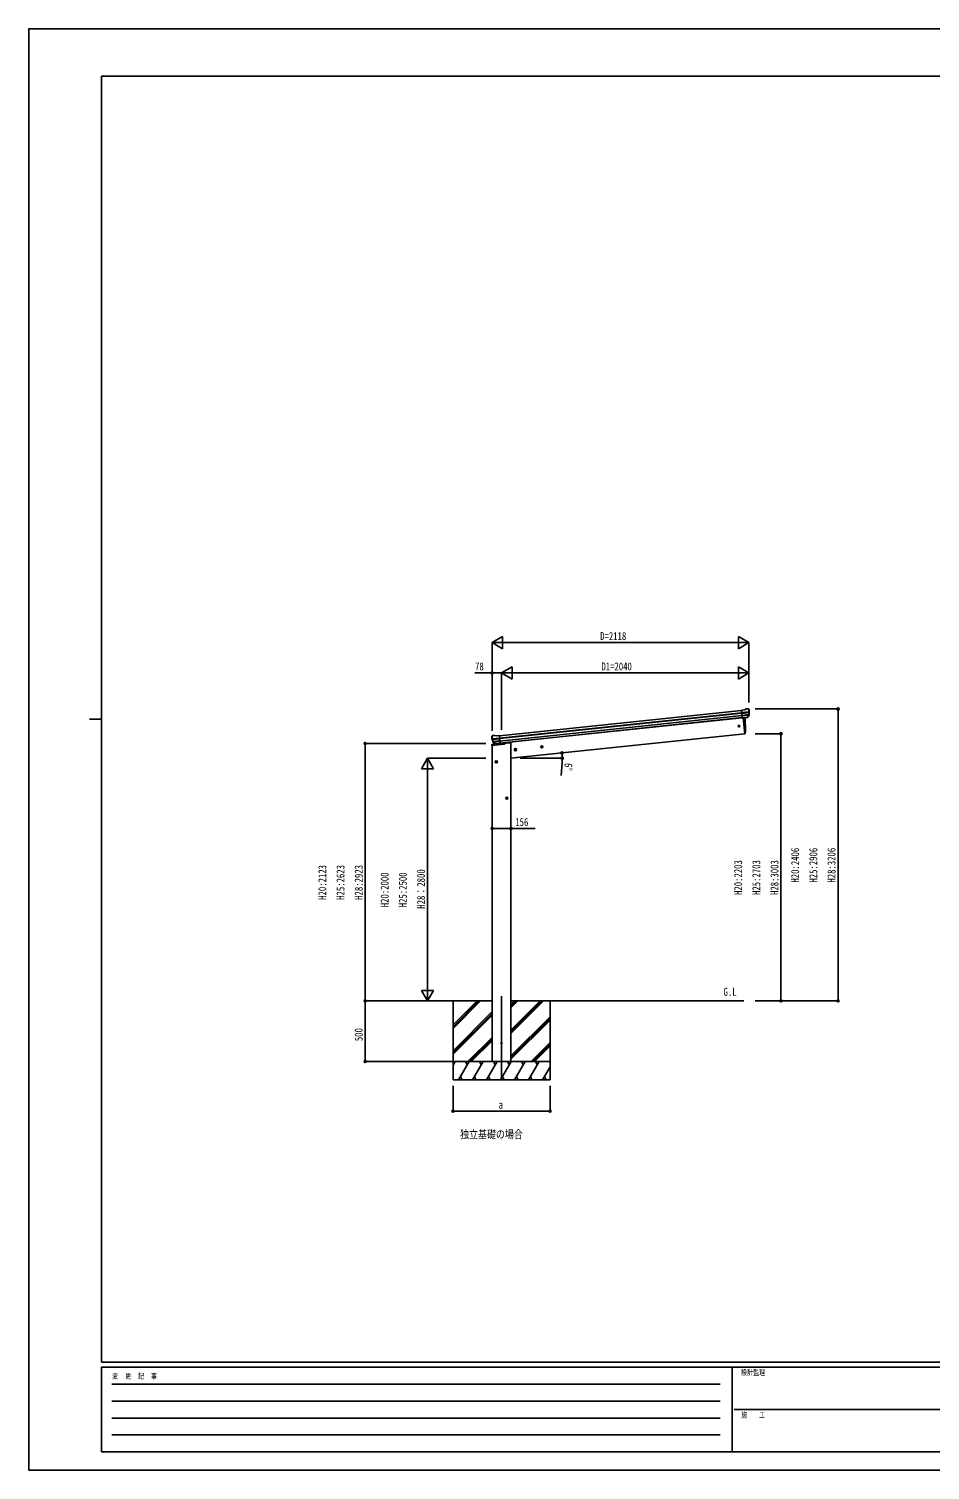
# Model space of a CAD drawing. Units: millimetres, scale not verified. Extents: x -8410 to 8410, y -5940 to 5940.
# Drawn here: x -8410 to -978, y -5940 to 5940 of the extents above; entities that cross this region are included whole.
import ezdxf
from ezdxf.enums import TextEntityAlignment as Align

# ---------------------------------------------------------------- set-up
doc = ezdxf.new("R2010")
doc.units = ezdxf.units.MM
doc.header["$LTSCALE"] = 30
for name, color, linetype in [('0-2_USER1', 3, 'Continuous'), ('0-3_YKK_12', 2, 'Continuous'), ('0-4_YKK_13', 4, 'Continuous'), ('0-5_YKK_A1', 4, 'Continuous'), ('0-6_YKK_D', 6, 'Continuous'), ('0-7_YKK_ZWAK', 7, 'Continuous')]:
    doc.layers.add(name, color=color, linetype=linetype)
doc.styles.add('ＭＳ ゴシック', font='')
doc.styles.get('ＭＳ ゴシック').set_extended_font_data('MS Gothic')

msp = doc.modelspace()

# ---------------------------------------------------------------- linework, layer by layer
at = {"layer": '0-3_YKK_12'}
msp.add_line((-4512.66, -2034.08), (-4512.66, -2727.4), dxfattribs=at)
at = {"layer": '0-4_YKK_13'}
for p, q in [((-2507.85, 327.22), (-2534.38, 324.44)), ((-2527.59, 259.88), (-2534.38, 324.44)), ((-2532.22, 303.91), (-2472.48, 310.19)), ((-2472, 304.32), (-2531.6, 298.05)), ((-2472.84, 287.56), (-2529.87, 281.57)), ((-2474.23, 282.9), (-2529.4, 277.1)), ((-2484.24, 264.67), (-2527.61, 260.11)), ((-2527.59, 259.88), (-2517.65, 260.93)), ((-2521.02, 260.57), (-2507.32, 130.2)), ((-2517.65, 260.93), (-2517.37, 260.87)), ((-2517.37, 260.87), (-2492.04, 263.53)), ((-2492.04, 263.53), (-2491.79, 263.65)), ((-2491.79, 263.65), (-2484.1, 264.46)), ((-2482.79, 266.32), (-2473.34, 284.62)), ((-2481.73, 265.9), (-2471.61, 284.15)), ((-2481.54, 336.02), (-2481.54, 336.02)), ((-2477.87, 334.94), (-2477.87, 334.94)), ((-2477.87, 334.94), (-2473.55, 331.44)), ((-2473.55, 331.44), (-2472.69, 330.74)), ((-2471.3, 327.04), (-2471.61, 328.89)), ((-2507.32, 130.2), (-2505.27, 130.49)), ((-4592.84, 32.17), (-4591.6, 41.58)), ((-4591.83, 32.27), (-4592.84, 32.17)), ((-4592.7, 104.08), (-4592.78, 105.95)), ((-4591.41, 108.84), (-4592.11, 107.98)), ((-4591.83, 32.27), (-4490.31, 42.94)), ((-4590.61, 41.52), (-4591.83, 32.27)), ((-4591.83, 32.27), (-4590.61, 41.52)), ((-4587.91, 113.16), (-4591.41, 108.84)), ((-4590.09, 41.51), (-4591.3, 32.33)), ((-4590.61, 41.52), (-4590.71, 42.45)), ((-4590.71, 42.45), (-4590.61, 41.52)), ((-4485.84, 52.53), (-4590.61, 41.52)), ((-4590.61, 41.52), (-4485.84, 52.53)), ((-4485.84, 52.46), (-4590.09, 41.51)), ((-4589.17, 41.1), (-4589.22, 41.6)), ((-4485.84, 51.96), (-4589.17, 41.1)), ((-4528.3, 94.11), (-4588.04, 87.83)), ((-4587.91, 113.16), (-4587.91, 113.16)), ((-4587.29, 81.99), (-4527.69, 88.26)), ((-4584.56, 114.99), (-4584.55, 114.99)), ((-4569.78, 46.43), (-4583.48, 62.19)), ((-4582.99, 65.78), (-4525.96, 71.77)), ((-4568.84, 47.07), (-4581.89, 63.01)), ((-4580.66, 61.51), (-4525.49, 67.31)), ((-4559.48, 46.32), (-4567.17, 45.52)), ((-4567.08, 45.75), (-4523.7, 50.31)), ((-4559.21, 46.26), (-4559.48, 46.32)), ((-4533.88, 48.92), (-4559.21, 46.26)), ((-4556.98, 111.85), (-4530.46, 114.64)), ((-4533.62, 49.04), (-4533.88, 48.92)), ((-4523.68, 50.09), (-4533.62, 49.04)), ((-4523.68, 50.09), (-4530.46, 114.64)), ((-4520.84, 49.79), (-4520.84, 48.28)), ((-4485.84, 47.92), (-4485.84, 52.53))]:
    msp.add_line(p, q, dxfattribs=at)
for points in [[(-2507.85, 327.22), (-2496.25, 334.19), (-2496.25, 334.19)], [(-2495.02, 334.61), (-2495.02, 334.61), (-2481.54, 336.02)], [(-4590.71, 42.45), (-4485.84, 53.47), (-4485.84, 52.53)], [(-4571.07, 116.4), (-4571.07, 116.4), (-4584.55, 114.99)], [(-4556.98, 111.85), (-4569.78, 116.26), (-4569.78, 116.26)]]:
    msp.add_lwpolyline(points, dxfattribs=at)
for centre, radius in [((-2554.11, 192.75), 6.5), ((-4512.41, -2422.31), 5)]:
    msp.add_circle(centre, radius, dxfattribs=at)
for centre, radius, start, end in [((-3401.92, 170.41), 900, 357.63919, 5.84085), ((-2494.71, 331.62), 3, 96.02369, 120.97631), ((-2484.35, 267.35), 2.99, 285.2717, 331.00739), ((-2481.02, 331.05), 5, 51.04426, 95.95574), ((-2664.86, 305.39), 192.44, 1.4271, 6.57578), ((-2476, 286), 3, 332.69111, 354.20009), ((-2672.2, 305.93), 200.2, 354.20009, 359.53883), ((-2427.21, 312.3), 45.32, 182.67122, 185.64518), ((-2471.81, 302.98), 1.35, 95.1605, 97.91927), ((-2469.21, 304.54), 2.74, 179.02151, 184.43412), ((-2474.24, 285.61), 3, 331, 354.13916), ((-2672.2, 305.93), 202, 354.13916, 6), ((-2505.68, 133.46), 3, 278, 357.63919), ((-4391.8, 125.19), 202, 186, 197.86084), ((-4591.33, 37.93), 3.66, 78.7113, 94.17753), ((-4591.33, 37.93), 3.66, 78.7113, 94.17753), ((-4590.6, 41.45), 1, 96, 172.5), ((-4398.87, 123.14), 192.44, 185.42422, 190.5729), ((-4632.76, 80.48), 45.32, 6.35482, 9.32878), ((-4584.03, 110.01), 5, 96.04426, 140.95574), ((-4590.07, 81.63), 2.74, 7.56588, 12.97849), ((-4587.2, 80.64), 1.35, 94.08073, 96.8395), ((-4391.8, 125.19), 200.2, 192.46117, 197.79991), ((-4581.21, 64.16), 3, 197.86084, 221), ((-4579.57, 64.91), 3, 197.79991, 219.30889), ((-4570.75, 113.42), 3, 71.02369, 95.97631), ((-4567.52, 48.4), 2.99, 220.99261, 266.7283), ((-4490.84, 47.92), 5, 276, 0)]:
    msp.add_arc(centre, radius, start, end, dxfattribs=at)
for centre, major_axis, ratio, start_param, end_param in [((-2484.55, 267.65), (-0.11, 3), 0.642905, 3.24593831, 4.20392797), ((-2484.42, 267.44), (1.66, -2.51), 0.997631, 5.80419048, 5.89294842), ((-2484.49, 267.55), (3.53, -2.11), 0.650902, 5.25614477, 5.32895537), ((-2482.12, 267.9), (1.08, 3.13), 0.040856, 2.11350352, 2.14162489), ((-2473.56, 327.44), (-0.87, 5.91), 0.020485, 0.67143203, 1.56913061), ((-2478.96, 331.96), (5.88, -1.31), 0.24881, 0.46058498, 0.46410383), ((-2474.58, 328.41), (-2.34, 1.9), 0.995767, 3.98597162, 4.71238898), ((-2669.89, 283.98), (-20.92, 199.05), 0.994373, 4.71137894, 4.7277536), ((-4589.78, 106.09), (1.9, 2.34), 0.995767, 1.57079633, 2.29721369), ((-4586.23, 110.47), (-5.48, -2.51), 0.24881, 5.81908147, 5.82260033), ((-4590.57, 104.93), (-0.38, 5.97), 0.020485, 4.7140547, 5.61175327), ((-4389.5, 103.24), (-20.92, 199.05), 0.994373, 1.55543171, 1.57180637), ((-4569.82, 48.48), (-1.71, 2.84), 0.040856, 4.14156042, 4.16968179), ((-4567.39, 48.73), (-0.51, 2.96), 0.642905, 2.07925734, 3.03724699), ((-4567.43, 48.63), (-3.02, -2.79), 0.650902, 0.95422993, 1.02704053), ((-4567.48, 48.51), (-1.1, -2.8), 0.997631, 0.39023689, 0.47899483)]:
    msp.add_ellipse(centre, major_axis=major_axis, ratio=ratio, start_param=start_param, end_param=end_param, dxfattribs=at)
at = {"layer": '0-5_YKK_A1'}
for p, q in [((-4530.25, 112.65), (-2534.17, 322.45)), ((-4528.27, 93.75), (-2532.18, 303.55)), ((-4527.84, 89.58), (-2531.74, 299.37)), ((-4525.74, 69.72), (-2529.65, 279.51)), ((-2527.9, 262.78), (-4523.98, 52.98)), ((-2527.79, 261.78), (-4453.08, 59.43)), ((-2521.02, 260.57), (-2507.32, 130.2)), ((-2507.32, 130.2), (-4434.66, -72.37)), ((-4590.16, -2572.37), (-4590.16, 32.45)), ((-4453.08, 59.43), (-4452.47, 53.63)), ((-4434.66, -2572.31), (-4434.66, 53.63)), ((-4399.23, 6.27), (-4405.3, 1.86)), ((-4405.3, 1.86), (-4404.52, -5.61)), ((-4397.4, -11.14), (-4399.49, 8.75)), ((-4392.37, 3.22), (-4399.23, 6.27)), ((-4169.7, 22.85), (-4189.6, 20.76)), ((-4180.43, 29.26), (-4186.51, 24.85)), ((-4186.51, 24.85), (-4185.72, 17.39)), ((-4185.72, 17.39), (-4178.87, 14.34)), ((-4178.6, 11.86), (-4180.7, 31.75)), ((-4173.58, 26.21), (-4180.43, 29.26)), ((-4545.66, -101.92), (-4565.66, -101.92)), ((-4555.66, -94.42), (-4562.16, -98.17)), ((-4562.16, -98.17), (-4562.16, -105.68)), ((-4562.16, -105.68), (-4555.66, -109.43)), ((-4555.66, -111.92), (-4555.66, -91.92)), ((-4549.16, -98.17), (-4555.66, -94.42)), ((-4388.5, -0.15), (-4408.39, -2.24)), ((-4404.52, -5.61), (-4397.66, -8.66)), ((-4458.66, -401.92), (-4478.66, -401.92)), ((-4468.66, -394.42), (-4475.16, -398.17)), ((-4475.16, -398.17), (-4475.16, -405.68)), ((-4475.16, -405.68), (-4468.66, -409.43)), ((-4468.66, -411.92), (-4468.66, -391.92)), ((-4462.16, -398.17), (-4468.66, -394.42)), ((-5041.3, -2072.37), (-4590.16, -2072.37)), ((-4912.66, -2072.37), (-4912.66, -2722.37)), ((-4912.66, -2299), (-4686.03, -2072.37)), ((-4912.66, -2284.86), (-4700.17, -2072.37)), ((-4912.66, -2270.72), (-4714.31, -2072.37)), ((-4434.66, -2072.37), (-2515.72, -2072.37)), ((-4434.66, -2341.5), (-4165.53, -2072.37)), ((-4434.66, -2327.36), (-4179.67, -2072.37)), ((-4434.66, -2313.22), (-4193.81, -2072.37)), ((-4434.66, -2129.31), (-4377.72, -2072.37)), ((-4434.66, -2115.17), (-4391.86, -2072.37)), ((-4434.66, -2101.03), (-4406, -2072.37)), ((-4112.66, -2072.43), (-4112.66, -2722.37)), ((-4912.66, -2482.85), (-4590.66, -2160.85)), ((-4912.66, -2496.99), (-4590.66, -2174.99)), ((-4912.66, -2511.13), (-4590.66, -2189.13)), ((-4434.66, -2525.35), (-4112.66, -2203.35)), ((-4434.66, -2539.49), (-4112.66, -2217.49)), ((-4434.66, -2553.63), (-4112.66, -2231.63)), ((-4790.05, -2572.37), (-4590.66, -2372.98)), ((-4775.91, -2572.37), (-4590.66, -2387.12)), ((-4761.77, -2572.37), (-4590.66, -2401.27)), ((-4269.55, -2572.37), (-4112.66, -2415.48)), ((-4255.41, -2572.37), (-4112.66, -2429.62)), ((-4241.27, -2572.37), (-4112.66, -2443.77)), ((-4112.66, -2572.37), (-4912.66, -2572.37)), ((-4912.66, -2601.31), (-4895.95, -2572.37)), ((-4910.95, -2598.35), (-4912.66, -2595.39)), ((-4867.08, -2722.37), (-4780.48, -2572.37)), ((-4795.48, -2598.35), (-4810.48, -2572.37)), ((-4751.61, -2722.37), (-4665.01, -2572.37)), ((-4680.01, -2598.35), (-4695.01, -2572.37)), ((-4636.14, -2722.37), (-4549.54, -2572.37)), ((-4564.54, -2598.35), (-4579.54, -2572.37)), ((-4520.67, -2722.37), (-4434.07, -2572.37)), ((-4449.07, -2598.35), (-4464.07, -2572.37)), ((-4405.2, -2722.37), (-4318.6, -2572.37)), ((-4333.6, -2598.35), (-4348.6, -2572.37)), ((-4289.73, -2722.37), (-4203.13, -2572.37)), ((-4218.13, -2598.35), (-4233.13, -2572.37)), ((-4112.66, -2581.04), (-4117.66, -2572.37)), ((-4912.66, -2722.37), (-4112.66, -2722.37)), ((-4852.09, -2696.39), (-4837.09, -2722.37)), ((-4736.61, -2696.39), (-4721.62, -2722.37)), ((-4621.14, -2696.39), (-4606.15, -2722.37)), ((-4505.67, -2696.39), (-4490.67, -2722.37)), ((-4390.2, -2696.39), (-4375.21, -2722.37)), ((-4274.74, -2696.39), (-4259.74, -2722.37)), ((-4174.27, -2722.37), (-4112.66, -2615.67)), ((-4159.27, -2696.39), (-4144.27, -2722.37))]:
    msp.add_line(p, q, dxfattribs=at)
for points in [[(-4434.66, 53.63), (-4454.66, 53.63), (-4485.84, 50.35)], [(-4397.66, -8.66), (-4391.59, -4.25), (-4392.37, 3.22)], [(-4178.87, 14.34), (-4172.79, 18.75), (-4173.58, 26.21)], [(-4555.66, -109.43), (-4549.16, -105.68), (-4549.16, -98.17)], [(-4468.66, -409.43), (-4462.16, -405.68), (-4462.16, -398.17)]]:
    msp.add_lwpolyline(points, dxfattribs=at)
for centre, radius in [((-4398.44, -1.2), 8.5), ((-4398.44, -1.2), 7.7), ((-4398.44, -1.2), 6.5), ((-4179.65, 21.8), 8.5), ((-4179.65, 21.8), 7.7), ((-4179.65, 21.8), 6.5), ((-4555.66, -101.92), 8.5), ((-4555.66, -101.92), 7.7), ((-4555.66, -101.92), 6.5), ((-4468.66, -401.92), 8.5), ((-4468.66, -401.92), 7.7), ((-4468.66, -401.92), 6.5)]:
    msp.add_circle(centre, radius, dxfattribs=at)
at = {"layer": '0-6_YKK_D'}
for p, q in [((-4590.66, 881.03), (-4504.06, 931.03)), ((-4590.66, 163.61), (-4590.66, 882.03)), ((-4590.66, 881.03), (-4504.06, 831.03)), ((-4590.66, 881.03), (-4417.46, 881.03)), ((-4504.06, 831.03), (-4504.06, 931.03)), ((-4490.66, 881.03), (-2572.28, 881.03)), ((-2472.28, 881.03), (-2645.48, 881.03)), ((-2472.28, 881.03), (-2558.88, 931.03)), ((-2558.88, 931.03), (-2558.88, 831.03)), ((-2472.28, 881.03), (-2558.88, 831.03)), ((-2472.28, 386.35), (-2472.28, 882.03)), ((-4590.16, 153.61), (-4590.16, 632.03)), ((-4512.41, 631.03), (-4425.81, 681.03)), ((-4512.41, 161.78), (-4512.41, 632.03)), ((-4512.41, 161.78), (-4512.41, 632.03)), ((-4512.41, 631.03), (-4425.81, 581.03)), ((-4512.41, 631.03), (-4339.21, 631.03)), ((-4425.81, 581.03), (-4425.81, 681.03)), ((-4412.41, 631.03), (-2572.28, 631.03)), ((-2472.28, 631.03), (-2645.48, 631.03)), ((-2472.28, 631.03), (-2558.88, 681.03)), ((-2558.88, 681.03), (-2558.88, 581.03)), ((-2472.28, 631.03), (-2558.88, 581.03)), ((-2472.28, 387.35), (-2472.28, 632.03)), ((-2420.44, 334.04), (-1737.12, 334.04)), ((-1738.12, -2072.37), (-1738.12, 334.04)), ((-2421.44, 130.2), (-2207.58, 130.2)), ((-2208.58, 130.2), (-2208.58, -2072.37)), ((-4640.66, 50.13), (-5637.84, 50.13)), ((-5636.84, 50.13), (-5636.84, -2072.37)), ((-5123.1, -72.37), (-5173.1, -158.97)), ((-4640.66, -72.37), (-5124.1, -72.37)), ((-5123.1, -72.37), (-5073.1, -158.97)), ((-5123.1, -72.37), (-5123.1, -245.58)), ((-4360.3, -72.37), (-4010.75, -72.37)), ((-4013.11, -106.34), (-4021.81, -214.26)), ((-5173.1, -158.97), (-5073.1, -158.97)), ((-5123.1, -172.37), (-5123.1, -1972.37)), ((-5123.1, -2072.37), (-5123.1, -1899.17)), ((-5123.1, -2072.37), (-5173.1, -1985.77)), ((-5073.1, -1985.77), (-5173.1, -1985.77)), ((-5123.1, -2072.37), (-5073.1, -1985.77)), ((-5042.3, -2072.37), (-5637.84, -2072.37)), ((-5042.3, -2072.37), (-5637.84, -2072.37)), ((-5636.84, -2072.37), (-5636.84, -2572.37)), ((-5042.3, -2072.37), (-5124.1, -2072.37)), ((-2421.44, -2072.37), (-2207.58, -2072.37)), ((-2421.44, -2072.37), (-1737.12, -2072.37)), ((-4913.66, -2572.37), (-5637.84, -2572.37)), ((-4912.66, -2773.31), (-4912.66, -2982.62)), ((-4112.66, -2773.31), (-4112.66, -2982.62)), ((-4912.66, -2981.62), (-4112.66, -2981.62))]:
    msp.add_line(p, q, dxfattribs=at)
for points in [[(-4512.41, 631.03), (-4590.16, 631.03), (-4732.43, 631.03)], [(-4590.16, -651.92), (-4434.66, -651.92), (-4234.79, -651.92)]]:
    msp.add_lwpolyline(points, dxfattribs=at)
for centre in [(-4590.16, 631.03), (-1738.12, 334.04), (-2208.58, 130.2), (-5636.84, 50.13), (-4014.06, -28.16), (-4011.75, -72.37), (-4590.16, -651.92), (-4434.66, -651.92), (-5636.84, -2072.37), (-5636.84, -2072.37), (-2208.58, -2072.37), (-1738.12, -2072.37), (-5636.84, -2572.37), (-4912.66, -2981.62), (-4112.66, -2981.62)]:
    msp.add_circle(centre, 8.5, dxfattribs=at)
for start, end in [(0, 6), (355.39249, 0)]:
    msp.add_arc((-4434.66, -72.37), 422.91, start, end, dxfattribs=at)
at = {"layer": '0-7_YKK_ZWAK'}
for p, q in [((7790.04, 5550), (-7809.96, 5550)), ((-7809.96, -5050), (-7809.96, 5550)), ((-7909.96, 250), (-7809.96, 250)), ((7790.04, -5050), (-7809.96, -5050)), ((-2609.96, -5090), (-7809.96, -5090)), ((-7809.96, -5790), (-7809.96, -5090)), ((-2609.96, -5090), (-2609.96, -5790)), ((-9.96, -5090), (-2609.96, -5090)), ((-7724.96, -5230), (-2709.96, -5230)), ((-7724.96, -5370), (-2709.96, -5370)), ((-2594.96, -5440), (-9.96, -5440)), ((-7724.96, -5510), (-2709.96, -5510)), ((-7724.96, -5650), (-2709.96, -5650)), ((-7809.96, -5790), (-2609.96, -5790)), ((-2609.96, -5790), (-9.96, -5790))]:
    msp.add_line(p, q, dxfattribs=at)
msp.add_lwpolyline([(-8410, -5940), (8410, -5940), (8410, 5940), (-8410, 5940)], close=True, dxfattribs=at)

# ---------------------------------------------------------------- texts
at = {"layer": '0-2_USER1', "style": 'ＭＳ ゴシック', "width": 0.8}
for s, p in [('G.L', (-2682.23, -2049.9)), ('独立基礎の場合', (-4854.23, -3224.46))]:
    msp.add_text(s, height=65.98, dxfattribs=at).set_placement(p, align=Align.BOTTOM_LEFT)
at = {"layer": '0-6_YKK_D', "style": 'ＭＳ ゴシック', "width": 0.8}
for s, p in [('D=2118', (-3699.47, 881.83)), ('78', (-4731.09, 632.36)), ('D1=2040', (-3689.14, 632.36)), ('156', (-4399.33, -650.59)), ('a', (-4536.66, -2980.82))]:
    msp.add_text(s, height=65.98, dxfattribs=at).set_placement(p, align=Align.BOTTOM_LEFT)
for s, rotation, p in [('6°', 265.392, (-4011.89, -107.78)), ('H20:2406', 90, (-2039.45, -1097.16)), ('H25:2906', 90, (-1889.45, -1097.16)), ('H28:3206', 90, (-1739.45, -1097.16)), ('H20:2203', 90, (-2509.38, -1199.09)), ('H25:2703', 90, (-2359.38, -1199.09)), ('H28:3003', 90, (-2209.38, -1199.09)), ('H20:2123', 90, (-5937.64, -1239.12)), ('H25:2623', 90, (-5787.64, -1239.12)), ('H28:2923', 90, (-5637.64, -1239.12)), ('H20:2000', 90, (-5423.9, -1300.37)), ('H25:2500', 90, (-5273.9, -1300.37)), ('H28：2800', 90, (-5123.9, -1312.37)), ('500', 90, (-5638.18, -2403.97))]:
    msp.add_text(s, height=65.98, rotation=rotation, dxfattribs=at).set_placement(p, align=Align.BOTTOM_LEFT)
at = {"layer": '0-7_YKK_ZWAK', "style": 'ＭＳ ゴシック', "width": 0.8}
for s, p in [('設計監理', (-2536.63, -5170)), ('変  更  記  事', (-7722.62, -5200)), ('施\u3000\u3000工', (-2536.63, -5520))]:
    msp.add_text(s, height=43.99, dxfattribs=at).set_placement(p, align=Align.BOTTOM_LEFT)

doc.saveas('drawing.dxf')
